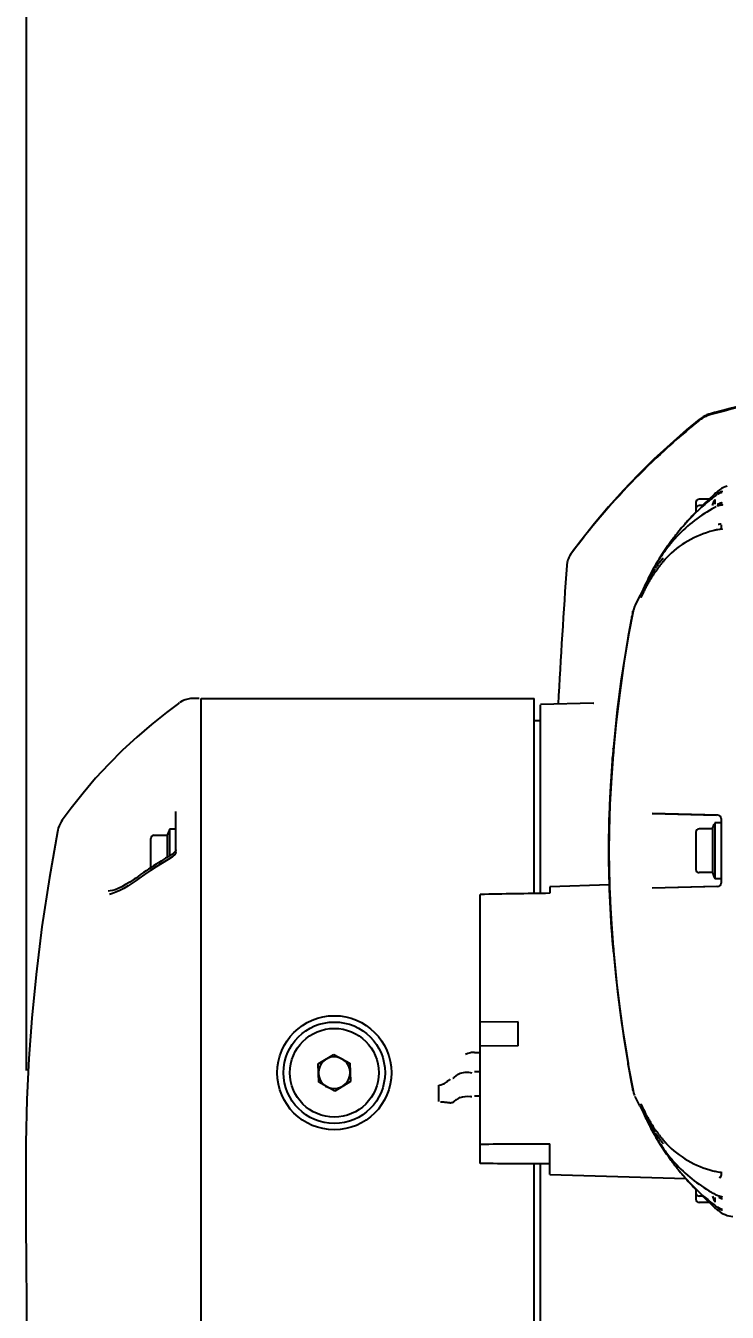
# Model space of a CAD drawing. Header units: millimetres. Extents: x 5828 to 6704, y 123 to 421.
# Drawn here: x 6461.94 to 6467.47, y 273.01 to 283.16 of the extents above; entities that cross this region are included whole.
import ezdxf

# ---------------------------------------------------------------- set-up
doc = ezdxf.new("R2010")
doc.units = ezdxf.units.MM
doc.layers.add('外形图', color=7, linetype='Continuous')
doc.styles.add('微软雅黑', font='msyh.ttc', dxfattribs={"height": 2.1})
doc.dimstyles.new('尺寸标注_1_20比例', dxfattribs={"dimtxt": 2.1, "dimasz": 1.7, "dimexe": 0.5, "dimexo": 0.4, "dimgap": 0.5, "dimtad": 1, "dimdec": 1, "dimlfac": 20, "dimdsep": 46, "dimtxsty": '微软雅黑', "dimcen": 0.09, "dimadec": 0, "dimazin": 0, "dimtp": 0.01, "dimtm": 0.01, "dimtfac": 1, "dimtdec": 1, "dimtofl": 0, "dimtmove": 0, "dimatfit": 3, "dimfxl": 1, "dimtolj": 1, "dimarcsym": 0})

# ---------------------------------------------------------------- blocks, each defined once
blk = doc.blocks.new('*D1511')
at = {"layer": 'Defpoints', "color": 0}
for p in [(6481.121, 290.723), (6461.943, 274.521), (6481.121, 274.013)]:
    blk.add_point(p, dxfattribs=at)
at = {"layer": '外形图', "color": 0, "lineweight": -2, "ltscale": 20}
for p, q in [((6461.943, 274.921), (6461.943, 291.223)), ((6481.121, 274.413), (6481.121, 291.223)), ((6463.643, 290.723), (6479.421, 290.723))]:
    blk.add_line(p, q, dxfattribs=at)
at = {"layer": '外形图', "color": 0}
for points in [[(6463.643, 291.006), (6463.643, 290.44), (6461.943, 290.723)], [(6479.421, 290.44), (6479.421, 291.006), (6481.121, 290.723)]]:
    blk.add_solid(points, dxfattribs=at)
at = {"layer": '外形图', "color": 0, "insert": (6471.532, 292.308), "char_height": 2.1, "attachment_point": 5, "style": '微软雅黑'}
blk.add_mtext('\\A1;\\A1;384', dxfattribs=at)

msp = doc.modelspace()

# ---------------------------------------------------------------- linework, layer by layer
at = {"layer": '外形图', "linetype": 'Continuous'}
for p, q in [((6467.3542, 279.4491), (6467.336, 279.4325)), ((6467.3646, 279.4585), (6467.3542, 279.4491)), ((6467.3883, 279.4798), (6467.3646, 279.4585)), ((6467.3669, 279.4606), (6467.3677, 279.4628)), ((6467.3712, 279.4726), (6467.3712, 279.4646)), ((6467.3803, 279.4726), (6467.3712, 279.4726)), ((6467.3967, 279.4873), (6467.3883, 279.4798)), ((6467.4097, 279.4978), (6467.3966, 279.4873)), ((6467.4284, 279.4848), (6467.4271, 279.4843)), ((6467.4287, 279.4771), (6467.4273, 279.4767)), ((6467.4312, 279.4778), (6467.4287, 279.4771)), ((6467.4551, 279.522), (6467.4395, 279.5154)), ((6467.4685, 279.5267), (6467.4551, 279.522)), ((6467.4705, 279.5273), (6467.4685, 279.5267)), ((6467.2237, 279.4001), (6467.2237, 279.3501)), ((6467.2237, 279.3501), (6467.2237, 279.3195)), ((6467.328, 279.4251), (6467.2487, 279.4251)), ((6467.284, 279.3751), (6467.2487, 279.3751)), ((6467.2879, 279.3873), (6467.2767, 279.3765)), ((6467.2992, 279.3981), (6467.2879, 279.3873)), ((6467.3106, 279.4089), (6467.2992, 279.3981)), ((6467.3222, 279.4198), (6467.3106, 279.4089)), ((6467.336, 279.4325), (6467.3222, 279.4198)), ((6467.354, 279.3751), (6467.3677, 279.4128)), ((6467.3712, 279.4226), (6467.3712, 279.3864)), ((6467.3998, 279.3717), (6467.3919, 279.3689)), ((6467.4212, 279.3805), (6467.4212, 279.3776)), ((6467.4263, 279.3787), (6467.4237, 279.3781)), ((6467.4302, 279.3795), (6467.4263, 279.3787)), ((6467.1346, 279.2275), (6467.148, 279.2426)), ((6467.1485, 279.2432), (6467.1417, 279.2355)), ((6467.1553, 279.2508), (6467.1485, 279.2432)), ((6467.1621, 279.2583), (6467.1553, 279.2508)), ((6467.174, 279.2714), (6467.1621, 279.2583)), ((6467.1826, 279.2807), (6467.174, 279.2714)), ((6467.1912, 279.2899), (6467.1826, 279.2807)), ((6467.1999, 279.299), (6467.1912, 279.2899)), ((6467.2086, 279.3081), (6467.1999, 279.299)), ((6467.2173, 279.3172), (6467.2086, 279.3081)), ((6467.2226, 279.3226), (6467.2173, 279.3172)), ((6467.1216, 279.2124), (6467.1346, 279.2275)), ((6467.1417, 279.2355), (6467.1346, 279.2275)), ((6467.4128, 279.1861), (6467.3951, 279.1835)), ((6467.4176, 279.1869), (6467.4128, 279.1861)), ((6467.4212, 279.2139), (6467.4212, 279.1875)), ((6466.9906, 279.0426), (6466.9853, 279.0349)), ((6466.9963, 279.0508), (6466.9906, 279.0426)), ((6467.0023, 279.0593), (6466.9963, 279.0508)), ((6467.0085, 279.0681), (6467.0023, 279.0593)), ((6467.0137, 279.0754), (6467.0085, 279.0681)), ((6467.019, 279.0828), (6467.0137, 279.0754)), ((6467.0231, 279.0884), (6467.019, 279.0828)), ((6467.0374, 279.1076), (6467.0231, 279.0884)), ((6467.0434, 279.1155), (6467.0374, 279.1076)), ((6467.0494, 279.1235), (6467.0434, 279.1155)), ((6467.0556, 279.1315), (6467.0494, 279.1235)), ((6467.0574, 279.1338), (6467.0556, 279.1315)), ((6466.242, 278.9984), (6466.2377, 278.9926)), ((6466.9218, 278.9359), (6466.9079, 278.9125)), ((6466.9228, 278.9353), (6466.9187, 278.9285)), ((6466.9344, 278.9567), (6466.9218, 278.9359)), ((6466.9346, 278.9546), (6466.9228, 278.9353)), ((6466.9405, 278.9664), (6466.9344, 278.9567)), ((6466.9421, 278.9667), (6466.9346, 278.9546)), ((6466.9454, 278.9743), (6466.9405, 278.9664)), ((6466.9502, 278.9818), (6466.9454, 278.9743)), ((6466.9549, 278.9892), (6466.9502, 278.9818)), ((6466.9602, 278.9973), (6466.9549, 278.9892)), ((6466.9652, 279.005), (6466.9602, 278.9973)), ((6466.9698, 279.012), (6466.9652, 279.005)), ((6466.9749, 279.0195), (6466.9698, 279.012)), ((6466.9803, 279.0276), (6466.9749, 279.0195)), ((6466.9853, 279.0349), (6466.9803, 279.0276)), ((6466.9915, 278.9629), (6466.9866, 278.9576)), ((6466.8655, 278.8357), (6466.8539, 278.8132)), ((6466.8762, 278.8559), (6466.8655, 278.8357)), ((6466.8868, 278.8753), (6466.8762, 278.8559)), ((6466.891, 278.8829), (6466.8868, 278.8753)), ((6466.8953, 278.8905), (6466.891, 278.8829)), ((6466.8995, 278.898), (6466.8953, 278.8905)), ((6466.8983, 278.8703), (6466.9001, 278.8732)), ((6466.9037, 278.9053), (6466.8995, 278.898)), ((6466.9079, 278.9125), (6466.9037, 278.9053)), ((6466.8169, 278.7377), (6466.7954, 278.6916)), ((6466.8182, 278.7405), (6466.8169, 278.7377)), ((6466.8302, 278.7655), (6466.8182, 278.7405)), ((6466.8337, 278.7387), (6466.8294, 278.7306)), ((6466.8378, 278.7811), (6466.8302, 278.7655)), ((6466.8368, 278.7443), (6466.8337, 278.7387)), ((6466.8399, 278.7501), (6466.8368, 278.7443)), ((6466.8434, 278.7923), (6466.8378, 278.7811)), ((6466.8433, 278.7561), (6466.8399, 278.7501)), ((6466.8467, 278.7622), (6466.8433, 278.7561)), ((6466.8497, 278.8049), (6466.8434, 278.7923)), ((6466.8504, 278.7686), (6466.8467, 278.7622)), ((6466.8566, 278.8166), (6466.848, 278.7997)), ((6466.848, 278.7997), (6466.848, 278.7996)), ((6466.8539, 278.8132), (6466.8497, 278.8049)), ((6466.8541, 278.775), (6466.8504, 278.7686)), ((6466.858, 278.7817), (6466.8541, 278.775)), ((6466.8621, 278.7885), (6466.858, 278.7817)), ((6466.8663, 278.7955), (6466.8621, 278.7885)), ((6466.8707, 278.8026), (6466.8663, 278.7955)), ((6466.8752, 278.8099), (6466.8707, 278.8026)), ((6466.8799, 278.8173), (6466.8752, 278.8099)), ((6466.8847, 278.8248), (6466.8799, 278.8173)), ((6466.7739, 278.6492), (6466.7432, 278.5891)), ((6466.7956, 278.692), (6466.7739, 278.6492)), ((6466.7903, 278.6527), (6466.7898, 278.6518)), ((6466.7911, 278.6544), (6466.7903, 278.6527)), ((6466.8072, 278.6874), (6466.7911, 278.6544)), ((6466.7954, 278.6916), (6466.7951, 278.6909)), ((6466.7961, 278.693), (6466.7956, 278.692)), ((6466.8108, 278.6946), (6466.8072, 278.6874)), ((6466.8147, 278.7025), (6466.8108, 278.6946)), ((6466.818, 278.7089), (6466.8147, 278.7025)), ((6466.8215, 278.7158), (6466.818, 278.7089)), ((6466.8253, 278.723), (6466.8215, 278.7158)), ((6466.8294, 278.7306), (6466.8253, 278.723)), ((6466.7272, 278.5422), (6466.6947, 278.3692)), ((6466.7269, 278.5405), (6466.727, 278.541)), ((6466.7296, 278.5527), (6466.727, 278.5411)), ((6466.727, 278.541), (6466.7271, 278.5413)), ((6466.7272, 278.5421), (6466.7279, 278.5452)), ((6466.7379, 278.5776), (6466.7296, 278.5527)), ((6466.743, 278.5886), (6466.7379, 278.5776)), ((6466.743, 278.5887), (6466.7432, 278.5892)), ((6466.7151, 278.4765), (6466.6953, 278.3692)), ((6466.6966, 278.3751), (6466.7151, 278.4765)), ((6466.6953, 278.3692), (6466.6559, 278.1319)), ((6466.6883, 278.3282), (6466.6949, 278.3659)), ((6466.6949, 278.3659), (6466.6966, 278.3751)), ((6466.6559, 278.1319), (6466.6225, 277.8977)), ((6463.1496, 277.8192), (6463.1458, 277.8169)), ((6463.173, 277.834), (6463.1532, 277.8219)), ((6463.1937, 277.843), (6463.173, 277.834)), ((6463.2154, 277.8491), (6463.1937, 277.843)), ((6463.2379, 277.8521), (6463.2154, 277.8491)), ((6463.2484, 277.8524), (6463.2379, 277.8521)), ((6463.3062, 277.8524), (6463.2486, 277.8524)), ((6463.3212, 258.3625), (6463.3212, 277.8526)), ((6463.3212, 277.8526), (6465.9462, 277.8526)), ((6465.9462, 276.3154), (6465.9462, 277.8526)), ((6466.6225, 277.8977), (6466.5952, 277.6702)), ((6463.1458, 277.8169), (6463.1433, 277.8151)), ((6466.4161, 277.8156), (6465.9962, 277.8046)), ((6465.9962, 276.3162), (6465.9962, 277.8045)), ((6466.4161, 277.8156), (6466.4178, 277.8156)), ((6465.9962, 277.6776), (6465.9462, 277.6776)), ((6466.5946, 277.6702), (6466.5728, 277.449)), ((6466.5952, 277.6702), (6466.5734, 277.449)), ((6466.5734, 277.449), (6466.5564, 277.231)), ((6466.5564, 277.231), (6466.5445, 277.0163)), ((6466.5537, 277.1852), (6466.5534, 277.1798)), ((6466.5445, 277.0163), (6466.5377, 276.8085)), ((6462.2947, 276.9879), (6462.2261, 276.8949)), ((6463.1212, 276.6391), (6463.1212, 276.9622)), ((6463.1212, 276.6592), (6463.1212, 276.9444)), ((6467.3969, 276.9333), (6466.8783, 276.9469)), ((6466.8783, 276.9469), (6467.3848, 276.9336)), ((6467.4212, 276.9083), (6467.4212, 276.397)), ((6462.1898, 276.815), (6462.1872, 276.8027)), ((6462.1943, 276.8315), (6462.1898, 276.815)), ((6462.2004, 276.8482), (6462.1943, 276.8315)), ((6462.208, 276.8649), (6462.2004, 276.8482)), ((6462.2172, 276.8815), (6462.208, 276.8649)), ((6462.2261, 276.8949), (6462.2172, 276.8815)), ((6463.0676, 276.8128), (6463.0539, 276.7751)), ((6463.0712, 276.8226), (6463.0712, 276.612)), ((6463.1212, 276.8226), (6463.0712, 276.8226)), ((6466.5377, 276.8085), (6466.5361, 276.6526)), ((6467.354, 276.8251), (6467.2487, 276.8251)), ((6467.354, 276.8251), (6467.3677, 276.8628)), ((6467.354, 276.8251), (6467.354, 276.4801)), ((6467.3712, 276.8726), (6467.3712, 276.4326)), ((6467.4212, 276.8726), (6467.3712, 276.8726)), ((6467.4212, 276.8726), (6467.4212, 276.4326)), ((6462.9237, 276.5188), (6462.9237, 276.7501)), ((6462.9487, 276.7751), (6463.0539, 276.7751)), ((6463.0539, 276.7751), (6463.0539, 276.6016)), ((6467.2237, 276.8001), (6467.2237, 276.5051)), ((6463.0899, 276.603), (6463.06, 276.5849)), ((6463.09, 276.6233), (6463.0872, 276.6217)), ((6463.1212, 276.6389), (6463.1208, 276.6368)), ((6466.5355, 276.6526), (6466.5362, 276.6526)), ((6466.5361, 276.6526), (6466.5377, 276.4967)), ((6463.06, 276.5849), (6463.0131, 276.556)), ((6462.7838, 276.4019), (6462.7461, 276.3773)), ((6462.7931, 276.4288), (6462.7579, 276.4054)), ((6462.8073, 276.4184), (6462.7838, 276.4019)), ((6462.8056, 276.4376), (6462.7931, 276.4288)), ((6462.8306, 276.4349), (6462.8073, 276.4184)), ((6462.8754, 276.466), (6462.8306, 276.4349)), ((6466.5377, 276.4967), (6466.5445, 276.2889)), ((6467.354, 276.4801), (6467.2487, 276.4801)), ((6467.354, 276.4801), (6467.3677, 276.4425)), ((6467.4212, 276.4326), (6467.3712, 276.4326)), ((6462.587, 276.334), (6462.5872, 276.334)), ((6462.7461, 276.3773), (6462.7111, 276.3565)), ((6465.5213, 274.1864), (6465.5213, 276.3085)), ((6466.541, 276.3854), (6466.0712, 276.3685)), ((6466.0712, 276.3684), (6466.0712, 276.3174)), ((6467.3969, 276.372), (6466.8783, 276.3584)), ((6467.3848, 276.3717), (6466.8783, 276.3584)), ((6466.5445, 276.2889), (6466.5564, 276.0743)), ((6466.5533, 276.1256), (6466.5537, 276.12)), ((6466.5564, 276.0743), (6466.5734, 275.8563)), ((6466.5734, 275.8563), (6466.5952, 275.6351)), ((6466.5952, 275.6351), (6466.6225, 275.4075)), ((6466.6225, 275.4075), (6466.6559, 275.1734)), ((6465.8212, 275.3048), (6465.5213, 275.3024)), ((6465.8212, 275.114), (6465.8212, 275.3048)), ((6465.8212, 275.114), (6465.5213, 275.1116)), ((6466.6553, 275.1734), (6466.6947, 274.9361)), ((6466.6559, 275.1734), (6466.6953, 274.9361)), ((6464.2447, 274.9722), (6464.3682, 275.0469)), ((6464.3682, 275.0469), (6464.4947, 274.9774)), ((6465.4249, 275.054), (6465.4049, 275.0467)), ((6465.4763, 275.0631), (6465.5213, 275.0631)), ((6464.2478, 274.8278), (6464.2447, 274.9722)), ((6464.4947, 274.9774), (6464.4977, 274.8331)), ((6465.3158, 274.8655), (6465.3353, 274.8817)), ((6465.4763, 274.9113), (6465.5213, 274.9113)), ((6466.6893, 274.9713), (6466.6883, 274.9771)), ((6466.6966, 274.9302), (6466.6893, 274.9713)), ((6466.6947, 274.9361), (6466.7272, 274.7632)), ((6466.6953, 274.9361), (6466.7151, 274.8288)), ((6466.7151, 274.8288), (6466.6966, 274.9302)), ((6464.3743, 274.7583), (6464.2478, 274.8278)), ((6464.4977, 274.8331), (6464.3743, 274.7583)), ((6465.1962, 274.6769), (6465.1962, 274.8052)), ((6466.7231, 274.7886), (6466.7151, 274.8288)), ((6466.7234, 274.7872), (6466.7231, 274.7886)), ((6466.7237, 274.7855), (6466.7234, 274.7872)), ((6465.3158, 274.6748), (6465.3353, 274.6909)), ((6465.4763, 274.7206), (6465.5213, 274.7206)), ((6466.7272, 274.7634), (6466.7271, 274.7639)), ((6466.7272, 274.7632), (6466.7272, 274.7634)), ((6466.781, 274.6421), (6466.7432, 274.7162)), ((6466.7446, 274.7137), (6466.7433, 274.7161)), ((6466.781, 274.6421), (6466.7915, 274.6215)), ((6466.7894, 274.6542), (6466.7898, 274.6534)), ((6466.7898, 274.6534), (6466.7903, 274.6525)), ((6466.7903, 274.6525), (6466.7911, 274.6508)), ((6466.7911, 274.6508), (6466.7928, 274.6474)), ((6466.7915, 274.6215), (6466.7948, 274.6149)), ((6466.7928, 274.6474), (6466.7998, 274.6329)), ((6466.7948, 274.6149), (6466.7961, 274.6123)), ((6466.7951, 274.6144), (6466.7969, 274.6104)), ((6466.7969, 274.6104), (6466.8098, 274.5827)), ((6466.7998, 274.6329), (6466.8048, 274.6227)), ((6466.8048, 274.6227), (6466.809, 274.6143)), ((6466.809, 274.6143), (6466.8203, 274.5918)), ((6466.8098, 274.5827), (6466.8175, 274.5663)), ((6466.8203, 274.5918), (6466.8228, 274.5871)), ((6466.8228, 274.5871), (6466.8266, 274.5798)), ((6466.8266, 274.5798), (6466.8352, 274.5638)), ((6466.8175, 274.5663), (6466.8241, 274.5525)), ((6466.8241, 274.5525), (6466.8302, 274.5399)), ((6466.8302, 274.5399), (6466.836, 274.5279)), ((6466.836, 274.5279), (6466.8416, 274.5165)), ((6466.8399, 274.5552), (6466.8432, 274.5493)), ((6466.8416, 274.5165), (6466.8539, 274.492)), ((6466.8432, 274.5493), (6466.8467, 274.5431)), ((6466.8467, 274.5431), (6466.8503, 274.5368)), ((6466.848, 274.5057), (6466.856, 274.4897)), ((6466.8503, 274.5368), (6466.854, 274.5304)), ((6466.854, 274.5304), (6466.8579, 274.5238)), ((6466.8572, 274.4856), (6466.8615, 274.4772)), ((6466.8579, 274.5238), (6466.8619, 274.517)), ((6466.8615, 274.4772), (6466.8642, 274.4721)), ((6466.8619, 274.517), (6466.8661, 274.5101)), ((6466.8642, 274.4721), (6466.8685, 274.4638)), ((6466.8661, 274.5101), (6466.8705, 274.503)), ((6466.8705, 274.503), (6466.875, 274.4957)), ((6466.875, 274.4957), (6466.8796, 274.4884)), ((6466.8796, 274.4884), (6466.8844, 274.4809)), ((6466.8685, 274.4638), (6466.8759, 274.4499)), ((6466.8759, 274.4499), (6466.8808, 274.4408)), ((6466.8808, 274.4408), (6466.8854, 274.4324)), ((6466.8854, 274.4324), (6466.8896, 274.4248)), ((6466.8896, 274.4248), (6466.8939, 274.4173)), ((6466.892, 274.4694), (6466.8972, 274.4616)), ((6466.8939, 274.4173), (6466.8981, 274.4097)), ((6466.8972, 274.4616), (6466.9026, 274.4537)), ((6466.8981, 274.4097), (6466.9024, 274.4023)), ((6466.9001, 274.4321), (6466.8982, 274.435)), ((6466.9024, 274.4023), (6466.908, 274.3926)), ((6466.908, 274.3926), (6466.9218, 274.3694)), ((6466.0712, 274.1), (6466.0712, 274.3432)), ((6466.9218, 274.3694), (6466.9267, 274.3612)), ((6466.9267, 274.3612), (6466.9343, 274.3488)), ((6466.9279, 274.3616), (6466.9343, 274.3512)), ((6466.9343, 274.3512), (6466.9414, 274.3397)), ((6466.9343, 274.3488), (6466.9362, 274.3457)), ((6466.9362, 274.3457), (6466.9416, 274.3371)), ((6466.9416, 274.3371), (6466.9467, 274.329)), ((6466.9467, 274.329), (6466.9516, 274.3214)), ((6466.9516, 274.3214), (6466.9563, 274.3139)), ((6466.9563, 274.3139), (6466.9616, 274.3058)), ((6466.9616, 274.3058), (6466.9651, 274.3004)), ((6466.9651, 274.3004), (6466.9704, 274.2925)), ((6466.9704, 274.2925), (6466.976, 274.2841)), ((6466.976, 274.2841), (6466.9813, 274.2763)), ((6466.9813, 274.2763), (6466.987, 274.2678)), ((6465.9462, 267.399), (6465.9462, 274.1841)), ((6465.9962, 269.0007), (6465.9962, 274.1838)), ((6466.987, 274.2678), (6466.9923, 274.2601)), ((6466.9923, 274.2601), (6466.9981, 274.2519)), ((6466.9981, 274.2519), (6467.0042, 274.2432)), ((6467.0042, 274.2432), (6467.0093, 274.236)), ((6467.0093, 274.236), (6467.0147, 274.2285)), ((6467.0147, 274.2285), (6467.0202, 274.2209)), ((6467.0202, 274.2209), (6467.026, 274.213)), ((6467.026, 274.213), (6467.032, 274.2049)), ((6467.032, 274.2049), (6467.0381, 274.1967)), ((6467.0381, 274.1967), (6467.0444, 274.1884)), ((6467.0444, 274.1884), (6467.0508, 274.18)), ((6467.0508, 274.18), (6467.0574, 274.1715)), ((6466.0712, 274.0999), (6467.1439, 274.0683)), ((6467.1216, 274.0929), (6467.1195, 274.0954)), ((6467.1211, 274.094), (6467.1221, 274.0928)), ((6467.1346, 274.0778), (6467.1216, 274.0929)), ((6467.148, 274.0627), (6467.1346, 274.0778)), ((6467.1346, 274.0778), (6467.1415, 274.07)), ((6467.1415, 274.07), (6467.151, 274.0592)), ((6467.3951, 274.1218), (6467.411, 274.1194)), ((6467.4212, 274.1178), (6467.4212, 274.0914)), ((6461.9373, 274.014), (6461.9387, 273.7145)), ((6467.151, 274.0592), (6467.1625, 274.0465)), ((6467.1625, 274.0465), (6467.1722, 274.0359)), ((6467.1722, 274.0359), (6467.178, 274.0295)), ((6467.178, 274.0295), (6467.1858, 274.0211)), ((6467.1858, 274.0211), (6467.1937, 274.0128)), ((6467.1937, 274.0128), (6467.2016, 274.0044)), ((6467.2016, 274.0044), (6467.2095, 273.9961)), ((6467.2095, 273.9961), (6467.2175, 273.9879)), ((6467.2175, 273.9879), (6467.2237, 273.9815)), ((6467.2237, 273.9857), (6467.2237, 273.9551)), ((6467.2237, 273.9551), (6467.2237, 273.9051)), ((6467.284, 273.9301), (6467.2487, 273.9301)), ((6467.328, 273.8801), (6467.2487, 273.8801)), ((6467.2753, 273.9301), (6467.2769, 273.9286)), ((6467.2769, 273.9286), (6467.2874, 273.9185)), ((6467.2874, 273.9185), (6467.298, 273.9083)), ((6467.298, 273.9083), (6467.3088, 273.8982)), ((6467.3088, 273.8982), (6467.3196, 273.888)), ((6467.3196, 273.888), (6467.3351, 273.8736)), ((6467.3351, 273.8736), (6467.3602, 273.8507)), ((6467.354, 273.9301), (6467.3677, 273.8925)), ((6467.3712, 273.9188), (6467.3712, 273.8826)), ((6467.4212, 273.9277), (6467.4212, 273.9248)), ((6467.3602, 273.8507), (6467.3649, 273.8464)), ((6467.3649, 273.8464), (6467.3944, 273.8201)), ((6467.3669, 273.8447), (6467.3677, 273.8425)), ((6467.3712, 273.8407), (6467.3712, 273.8326)), ((6467.3803, 273.8326), (6467.3712, 273.8326)), ((6467.3944, 273.8201), (6467.3967, 273.818)), ((6467.3966, 273.8181), (6467.3967, 273.818)), ((6467.3967, 273.8181), (6467.4088, 273.8082)), ((6467.4088, 273.8082), (6467.422, 273.7993)), ((6467.4163, 273.8321), (6467.4233, 273.8297)), ((6467.4212, 273.8275), (6467.4212, 273.8201)), ((6467.422, 273.7993), (6467.4368, 273.7911)), ((6467.4233, 273.8297), (6467.431, 273.8275)), ((6467.4368, 273.7911), (6467.4535, 273.7838)), ((6467.4535, 273.7838), (6467.4695, 273.7783)), ((6467.4705, 273.778), (6467.4695, 273.7783)), ((6461.9387, 273.7143), (6462.0279, 261.4663))]:
    msp.add_line(p, q, dxfattribs=at)
for points in [[(6467.2487, 280.0524), (6467.1499, 279.9706), (6467.0192, 279.8566), (6466.8922, 279.7388), (6466.7689, 279.6173), (6466.6495, 279.4923), (6466.534, 279.3638), (6466.4227, 279.2321), (6466.3154, 279.0971), (6466.2415, 278.9988)], [(6467.3892, 279.4599), (6467.3878, 279.459), (6467.3864, 279.4581), (6467.385, 279.4571), (6467.3836, 279.4561), (6467.3822, 279.4551), (6467.3808, 279.4541)], [(6467.4395, 279.5154), (6467.4245, 279.5075), (6467.4097, 279.4978)], [(6467.4246, 279.476), (6467.4236, 279.4757), (6467.4226, 279.4753), (6467.4214, 279.475), (6467.4203, 279.4746), (6467.419, 279.4742), (6467.4178, 279.4738), (6467.4164, 279.4733), (6467.4162, 279.4732)], [(6467.4273, 279.4767), (6467.4265, 279.4765), (6467.4246, 279.476)], [(6467.4314, 279.4779), (6467.4313, 279.4779), (6467.4312, 279.4778)], [(6467.3839, 279.3655), (6467.3827, 279.365), (6467.3805, 279.364), (6467.3783, 279.3629), (6467.3761, 279.3618), (6467.374, 279.3607), (6467.3719, 279.3596)], [(6467.4237, 279.3781), (6467.4222, 279.3778), (6467.4206, 279.3775), (6467.4188, 279.3771), (6467.417, 279.3766), (6467.4151, 279.3762), (6467.4131, 279.3757), (6467.411, 279.3751), (6467.4089, 279.3745), (6467.4067, 279.3739), (6467.4044, 279.3732), (6467.4021, 279.3725), (6467.3998, 279.3717)], [(6467.4239, 279.3889), (6467.423, 279.3874), (6467.422, 279.3852), (6467.4214, 279.3829), (6467.4212, 279.3805)], [(6467.4309, 279.3795), (6467.4314, 279.3797), (6467.4316, 279.3798), (6467.4315, 279.3797), (6467.4312, 279.3797), (6467.4308, 279.3796), (6467.4302, 279.3795)], [(6467.4218, 279.1876), (6467.4198, 279.1872), (6467.4176, 279.1869)], [(6467.4236, 279.222), (6467.4232, 279.2212), (6467.4221, 279.2189), (6467.4215, 279.2165), (6467.4212, 279.2139)], [(6467.4289, 279.189), (6467.4291, 279.1892), (6467.429, 279.1891), (6467.4284, 279.189), (6467.4276, 279.1887), (6467.4265, 279.1885), (6467.4252, 279.1882), (6467.4236, 279.1879), (6467.4218, 279.1876)], [(6466.2415, 278.9988), (6466.2321, 278.9848), (6466.2318, 278.9841)], [(6466.9866, 278.9576), (6466.9827, 278.9533), (6466.9788, 278.949), (6466.975, 278.9447), (6466.9713, 278.9404), (6466.9675, 278.9361), (6466.9639, 278.9318), (6466.9602, 278.9275), (6466.9567, 278.9232), (6466.9531, 278.9189), (6466.9497, 278.9146), (6466.9462, 278.9103), (6466.9428, 278.9061), (6466.9395, 278.9018), (6466.9362, 278.8976), (6466.933, 278.8934), (6466.9298, 278.8892), (6466.9266, 278.885), (6466.9235, 278.8808), (6466.9205, 278.8767), (6466.9174, 278.8725), (6466.9145, 278.8684), (6466.9116, 278.8643), (6466.9087, 278.8603), (6466.9058, 278.8562), (6466.9031, 278.8522), (6466.9003, 278.8482), (6466.8976, 278.8443), (6466.8923, 278.8364)], [(6466.8923, 278.8364), (6466.8898, 278.8325), (6466.8847, 278.8248)], [(6466.7898, 278.6518), (6466.7894, 278.651), (6466.7893, 278.6507), (6466.7891, 278.6504), (6466.789, 278.6502), (6466.7889, 278.6501)], [(6466.6947, 278.3692), (6466.6553, 278.1319), (6466.622, 277.8977), (6466.5946, 277.6702)], [(6466.6883, 278.3282), (6466.6885, 278.3293), (6466.6887, 278.3304), (6466.6889, 278.3316), (6466.6891, 278.3327), (6466.6894, 278.3338), (6466.6896, 278.335), (6466.6899, 278.3361), (6466.6901, 278.3372), (6466.6904, 278.3383)], [(6463.143, 277.8148), (6463.0478, 277.744), (6462.9282, 277.6487), (6462.8124, 277.5489), (6462.7004, 277.4447), (6462.5925, 277.3364), (6462.4889, 277.224), (6462.3895, 277.1078), (6462.2947, 276.9879)], [(6466.5728, 277.449), (6466.5559, 277.231), (6466.5439, 277.0163), (6466.5372, 276.8085), (6466.5355, 276.6526)], [(6462.1872, 276.8028), (6462.1247, 276.4416), (6462.0654, 276.0521), (6462.0186, 275.6769), (6461.9854, 275.334), (6461.9626, 275.0158), (6461.9472, 274.6906), (6461.9391, 274.3511), (6461.9373, 274.014)], [(6463.1152, 276.6462), (6463.1132, 276.6435), (6463.111, 276.6409), (6463.1086, 276.6382), (6463.1061, 276.6357), (6463.1034, 276.6332), (6463.1005, 276.6308), (6463.0976, 276.6284), (6463.0945, 276.6263), (6463.0914, 276.6242), (6463.0899, 276.6233)], [(6463.1208, 276.6368), (6463.1201, 276.6346), (6463.1189, 276.6319), (6463.1172, 276.6289), (6463.1151, 276.6258), (6463.1126, 276.6225), (6463.1097, 276.6191), (6463.1064, 276.6156), (6463.1027, 276.6123), (6463.0988, 276.609), (6463.0946, 276.606), (6463.0899, 276.603)], [(6463.1212, 276.6592), (6463.1212, 276.6585), (6463.1209, 276.6573), (6463.1204, 276.6557), (6463.1196, 276.6536), (6463.1185, 276.6513), (6463.117, 276.6488), (6463.1152, 276.6462)], [(6466.5355, 276.6526), (6466.5372, 276.4967), (6466.5439, 276.2889), (6466.5559, 276.0743), (6466.5728, 275.8563)], [(6463.0131, 276.556), (6462.9667, 276.5265), (6462.9208, 276.4965), (6462.8754, 276.466)], [(6462.7579, 276.4054), (6462.7251, 276.3855), (6462.6946, 276.369), (6462.6668, 276.3558), (6462.642, 276.346), (6462.6206, 276.3394), (6462.6022, 276.3355), (6462.5871, 276.334)], [(6462.649, 276.3255), (6462.6217, 276.315), (6462.5972, 276.3079)], [(6462.7111, 276.3565), (6462.6788, 276.3394), (6462.649, 276.3255)], [(6466.5728, 275.8563), (6466.5946, 275.6351), (6466.622, 275.4075), (6466.6553, 275.1734)], [(6466.6883, 274.9771), (6466.6885, 274.976), (6466.6887, 274.9748), (6466.6889, 274.9737), (6466.6891, 274.9726), (6466.6894, 274.9714), (6466.6896, 274.9703), (6466.6899, 274.9692), (6466.6901, 274.9681), (6466.6904, 274.9669)], [(6465.3053, 274.8587), (6465.3073, 274.8598), (6465.3092, 274.8609), (6465.311, 274.862), (6465.3127, 274.8632), (6465.3143, 274.8643), (6465.3158, 274.8655)], [(6465.3158, 274.6748), (6465.3143, 274.6736), (6465.3127, 274.6724), (6465.311, 274.6713), (6465.3092, 274.6702), (6465.3073, 274.6691), (6465.3053, 274.668)], [(6466.7271, 274.7635), (6466.7317, 274.745), (6466.7398, 274.7232)], [(6466.7887, 274.6555), (6466.7888, 274.6555), (6466.7888, 274.6554), (6466.7889, 274.6553), (6466.789, 274.6551), (6466.7891, 274.6548), (6466.7893, 274.6545), (6466.7894, 274.6542)], [(6466.8352, 274.5638), (6466.8367, 274.561), (6466.8399, 274.5552)], [(6466.8539, 274.492), (6466.8541, 274.4917), (6466.8572, 274.4856)], [(6466.8844, 274.4809), (6466.8869, 274.4771), (6466.892, 274.4694)], [(6466.9026, 274.4537), (6466.9054, 274.4497), (6466.9082, 274.4457), (6466.911, 274.4417), (6466.9139, 274.4376), (6466.9169, 274.4335), (6466.9199, 274.4294), (6466.9229, 274.4253), (6466.926, 274.4212), (6466.9291, 274.417), (6466.9322, 274.4128), (6466.9354, 274.4087), (6466.9387, 274.4045), (6466.942, 274.4003), (6466.9454, 274.396), (6466.9487, 274.3918), (6466.9522, 274.3876), (6466.9557, 274.3833), (6466.9592, 274.379), (6466.9628, 274.3748), (6466.9664, 274.3705), (6466.9701, 274.3662), (6466.9738, 274.362), (6466.9776, 274.3577), (6466.9814, 274.3534), (6466.9853, 274.3491), (6466.9892, 274.3449), (6466.9915, 274.3424)], [(6467.411, 274.1194), (6467.4164, 274.1186), (6467.4188, 274.1182), (6467.421, 274.1178)], [(6467.421, 274.1178), (6467.423, 274.1175), (6467.4247, 274.1172), (6467.4261, 274.1169), (6467.4274, 274.1166), (6467.4283, 274.1164), (6467.4289, 274.1162), (6467.429, 274.1162)], [(6467.4238, 274.083), (6467.4231, 274.0841), (6467.4221, 274.0865), (6467.4215, 274.0889), (6467.4212, 274.0914)], [(6467.3718, 273.9457), (6467.374, 273.9446), (6467.3762, 273.9434), (6467.3783, 273.9424), (6467.3805, 273.9413), (6467.3828, 273.9403), (6467.385, 273.9393), (6467.3873, 273.9383), (6467.3896, 273.9373), (6467.3919, 273.9364)], [(6467.3919, 273.9364), (6467.3924, 273.9362), (6467.3947, 273.9354), (6467.397, 273.9345), (6467.3993, 273.9337), (6467.4016, 273.933), (6467.4038, 273.9323), (6467.406, 273.9316)], [(6467.406, 273.9316), (6467.4082, 273.931), (6467.4103, 273.9304), (6467.4123, 273.9298), (6467.4143, 273.9293), (6467.4162, 273.9288), (6467.4181, 273.9284), (6467.4198, 273.928), (6467.4214, 273.9276), (6467.423, 273.9273), (6467.4244, 273.927), (6467.4315, 273.9255)], [(6467.4242, 273.9159), (6467.423, 273.9178), (6467.422, 273.9201), (6467.4214, 273.9224), (6467.4212, 273.9248)], [(6467.3808, 273.8512), (6467.3822, 273.8502), (6467.3836, 273.8492), (6467.385, 273.8482), (6467.3864, 273.8473), (6467.3878, 273.8463), (6467.3892, 273.8454)], [(6467.4705, 273.778), (6467.4826, 273.7747), (6467.4981, 273.7712), (6467.5146, 273.7681)]]:
    msp.add_lwpolyline(points, dxfattribs=at)
for radius in [0.45, 0.4, 0.35]:
    msp.add_circle((6464.3712, 274.9026), radius, dxfattribs=at)
for centre, radius, start, end in [((6471.2214, 265.5937), 15.0087, 98.32672, 104.98649), ((6471.2317, 265.5858), 15.0255, 98.30339, 104.76422), ((6467.4027, 279.8618), 0.245, 119.95495, 128.899), ((6467.4035, 279.8566), 0.2436, 120.84572, 128.81566), ((6467.4033, 279.8569), 0.2433, 112.95069, 120.84154), ((6467.4016, 279.8635), 0.243, 117.17295, 119.9308), ((6467.4022, 279.8623), 0.2444, 112.02966, 117.1732), ((6467.4034, 279.8566), 0.2436, 105.00433, 112.94681), ((6467.4012, 279.8648), 0.2416, 104.97905, 112.04245), ((6471.225, 265.6164), 14.9942, 104.7691, 105.02149), ((6470.8726, 275.5507), 5.7731, 128.85519, 143.32992), ((6468.3939, 278.1114), 1.682, 127.03498, 128.35133), ((6467.3818, 279.4576), 0.015, 134.44366, 160), ((6467.4271, 279.4308), 0.0437, 133.11746, 137.30497), ((6467.429, 279.4287), 0.0466, 128.23367, 133.10484), ((6467.5069, 279.249), 0.2487, 109.41716, 111.81763), ((6467.3784, 279.6214), 0.1454, 289.18705, 289.55369), ((6468.4171, 278.0857), 1.7166, 129.71037, 138.9734), ((6467.2487, 279.4001), 0.025, 90, 180), ((6467.2487, 279.3501), 0.025, 90, 180), ((6468.3946, 278.1105), 1.6831, 128.35126, 129.6607), ((6467.9748, 278.2488), 1.2639, 118.49512, 119.62151), ((6467.3818, 279.4076), 0.015, 134.44366, 160), ((6467.4726, 279.1574), 0.2418, 105.44334, 106.06859), ((6467.4809, 279.1273), 0.2731, 104.28138, 105.43515), ((6467.4836, 279.1165), 0.2842, 103.7101, 104.29069), ((6467.4798, 279.1324), 0.2679, 103.07887, 103.71409), ((6468.4985, 278.0148), 1.8245, 141.02335, 142.1703), ((6468.4788, 278.0308), 1.7992, 138.94282, 141.02514), ((6468.5923, 277.9557), 1.9345, 140.47957, 140.6519), ((6468.569, 277.975), 1.9043, 139.47392, 140.48203), ((6467.4474, 278.8316), 0.3557, 101.87411, 104.6255), ((6467.4473, 278.832), 0.3553, 99.81856, 101.87477), ((6467.4471, 278.8334), 0.3539, 98.44101, 99.81839), ((6468.072, 278.2324), 1.3469, 141.67666, 144.60155), ((6468.0004, 278.2662), 1.2675, 141.64661, 143.67372), ((6467.9808, 278.2817), 1.2425, 140.99141, 141.64175), ((6467.9638, 278.2956), 1.2205, 137.97495, 140.9981), ((6468.0234, 278.2707), 1.2849, 139.07235, 141.67161), ((6466.3772, 278.8902), 0.1729, 164.90724, 175.88551), ((6466.3703, 278.8947), 0.1649, 147.1682, 150.77251), ((6466.3654, 278.8979), 0.159, 143.44393, 147.16959), ((6468.1914, 278.1508), 1.4914, 146.96332, 148.61321), ((6468.1027, 278.1952), 1.392, 146.51689, 147.93584), ((6468.1343, 278.1881), 1.4233, 144.59878, 146.96715), ((6468.0458, 278.2332), 1.3236, 143.68237, 146.52631), ((6531.0439, 274.3163), 65.0012, 175.954002, 176.920481), ((6468.3876, 278.0343), 1.7193, 152.14896, 152.93402), ((6468.339, 278.0655), 1.662, 152.34865, 153.04824), ((6467.8151, 278.2843), 1.0881, 147.41282, 151.05148), ((6468.3376, 278.0662), 1.6604, 151.52492, 152.3469), ((6468.2998, 278.0806), 1.6201, 151.40479, 152.14679), ((6468.2072, 278.1317), 1.5143, 148.64309, 151.42531), ((6468.2884, 278.093), 1.6043, 149.65422, 151.53102), ((6468.2427, 278.1195), 1.5516, 149.13628, 149.64774), ((6468.2257, 278.1297), 1.5317, 148.60721, 149.13559), ((6468.1317, 278.1771), 1.4262, 147.93533, 148.6221), ((6467.5267, 278.4908), 0.7337, 145.48717, 146.35423), ((6468.0694, 278.1513), 1.3752, 154.47945, 155.60034), ((6467.957, 278.2059), 1.2503, 151.05585, 154.51922), ((6468.1262, 278.1256), 1.4375, 156.87966, 157.15717), ((6468.1318, 278.1232), 1.4437, 156.27684, 156.87941), ((6468.1218, 278.1276), 1.4327, 155.94816, 156.27765), ((6468.1006, 278.137), 1.4095, 155.59753, 155.94809), ((6476.6989, 276.554), 10.1649, 175.41826, 176.43997), ((6467.3962, 276.9083), 0.025, 0, 88.5), ((6463.0817, 276.8076), 0.015, 134.44366, 160), ((6467.2487, 276.8001), 0.025, 90, 180), ((6467.3818, 276.8576), 0.015, 134.44366, 160), ((6462.9487, 276.7501), 0.025, 90, 180), ((6465.2304, 273.0314), 4.1813, 121.31356, 121.83448), ((6465.241, 273.014), 4.2017, 121.09232, 121.31381), ((6465.2476, 273.0031), 4.2145, 120.83856, 121.09231), ((6465.1837, 273.1057), 4.0936, 121.82707, 124.46879), ((6467.2487, 276.5051), 0.025, 180, 270), ((6465.117, 273.2033), 3.9753, 125.01259, 125.55138), ((6465.1342, 273.1787), 4.0054, 124.47653, 125.0126), ((6467.3818, 276.4476), 0.015, 200, 225.55634), ((6467.3962, 276.397), 0.025, 271.5, 0), ((6476.6281, 276.7462), 10.0939, 183.55663, 184.58546), ((6464.3712, 274.9026), 0.125, 1.21135, 180.0553), ((6465.4784, 274.9069), 0.1563, 101.98213, 109.91338), ((6464.3712, 274.9026), 0.125, 181.21135, 0.0553), ((6465.4094, 274.5914), 0.1244, 111.43925, 117.08934), ((6465.4141, 274.5319), 0.1852, 77.07119, 80.40838), ((6468.1248, 275.1791), 1.436, 202.92544, 203.07754), ((6468.1258, 275.1795), 1.4371, 203.07776, 204.00854), ((6468.0732, 275.1558), 1.3794, 203.9978, 205.66257), ((6467.9427, 275.0921), 1.2342, 205.62065, 209.45984), ((6467.8246, 274.9812), 1.0863, 205.96307, 206.9648), ((6468.3837, 275.269), 1.715, 207.0268, 207.77303), ((6468.3496, 275.2454), 1.674, 206.87492, 208.01201), ((6467.8325, 275.0309), 1.1081, 209.50737, 210.93509), ((6468.2939, 275.2216), 1.6134, 207.76874, 208.92918), ((6468.3226, 275.2311), 1.6434, 208.01671, 208.54487), ((6468.28, 275.2075), 1.5947, 208.53163, 210.68716), ((6468.2208, 275.1811), 1.5298, 208.92801, 210.36977), ((6467.7987, 275.0107), 1.0688, 210.93851, 211.74427), ((6467.7686, 274.992), 1.0333, 211.74362, 212.62179), ((6468.1669, 275.1497), 1.4674, 210.37477, 211.39391), ((6467.7394, 274.9733), 0.9987, 213.20336, 213.38491), ((6467.7111, 274.9544), 0.9646, 213.37428, 215.36385), ((6468.2248, 275.1752), 1.5308, 210.70098, 211.62092), ((6468.1347, 275.1301), 1.4297, 211.39562, 211.91263), ((6468.1127, 275.1164), 1.4038, 211.91219, 212.93429), ((6468.2071, 275.1643), 1.51, 211.61912, 212.63518), ((6467.6744, 274.9286), 0.9197, 215.37249, 216.82376), ((6467.6574, 274.9159), 0.8985, 216.8262, 217.54552), ((6468.0522, 275.0767), 1.3315, 212.9174, 216.36663), ((6468.141, 275.1218), 1.4314, 212.62816, 214.86927), ((6467.6371, 274.9002), 0.8728, 217.54177, 218.97231), ((6467.6145, 274.882), 0.8439, 218.97609, 219.69098), ((6468.077, 275.0767), 1.3531, 214.85416, 218.48437), ((6467.9978, 275.037), 1.2642, 216.37821, 218.57258), ((6467.9659, 275.0115), 1.2234, 218.57141, 222.02238), ((6468.0366, 275.0453), 1.3019, 218.50852, 219.71442), ((6468.0111, 275.024), 1.2687, 219.71338, 220.93269), ((6468.5059, 275.2963), 1.8339, 217.83107, 218.21018), ((6468.4969, 275.2892), 1.8225, 218.21014, 219.08506), ((6468.4774, 275.2734), 1.7974, 219.08328, 221.00672), ((6468.5923, 275.3496), 1.9345, 219.30597, 219.52598), ((6468.5835, 275.3423), 1.9231, 219.52583, 219.86266), ((6468.564, 275.326), 1.8976, 219.86203, 220.42769), ((6468.4152, 275.2178), 1.714, 221.02536, 231.42044), ((6467.4474, 274.4737), 0.3556, 255.37446, 258.20292), ((6467.4472, 274.4728), 0.3547, 258.20101, 261.55835), ((6467.2487, 273.9551), 0.025, 180, 270), ((6467.2487, 273.9051), 0.025, 180, 270), ((6467.9736, 275.0542), 1.2613, 240.12271, 241.50543), ((6468.3937, 275.1936), 1.6817, 231.47742, 232.96496), ((6467.3818, 273.8976), 0.015, 200, 225.55634), ((6467.4478, 273.9817), 0.0763, 235.42019, 238.24466), ((6467.3818, 273.8476), 0.015, 200, 225.55634), ((6467.4259, 273.863), 0.0401, 219.57312, 223.75623), ((6467.4273, 273.8645), 0.0422, 223.77215, 229.18346)]:
    msp.add_arc(centre, radius, start, end, dxfattribs=at)
for points, knots in [([(6467.3892, 279.4674), (6467.3931, 279.47), (6467.4014, 279.4744), (6467.41, 279.4781), (6467.4145, 279.4799)], [0, 0, 0, 0, 0.4933025, 1, 1, 1, 1]), ([(6467.4167, 279.4743), (6467.4139, 279.4732), (6467.4081, 279.4707), (6467.4028, 279.4673), (6467.4002, 279.4653)], [0, 0, 0, 0, 0.4789454, 1, 1, 1, 1]), ([(6467.4242, 279.4835), (6467.4249, 279.4838), (6467.4261, 279.4842), (6467.4273, 279.4846), (6467.4278, 279.4848)], [0, 0, 0, 0, 0.5768125, 1, 1, 1, 1]), ([(6467.4278, 279.4848), (6467.4282, 279.4849), (6467.4295, 279.4853), (6467.4286, 279.4849), (6467.4284, 279.4848)], [0, 0, 0, 0, 0.6527948, 1, 1, 1, 1]), ([(6467.392, 279.3853), (6467.3942, 279.3861), (6467.3987, 279.3877), (6467.4032, 279.3891), (6467.4056, 279.3898)], [0, 0, 0, 0, 0.4797496, 1, 1, 1, 1]), ([(6467.4192, 279.3933), (6467.4207, 279.3937), (6467.4232, 279.3942), (6467.4258, 279.3948), (6467.4267, 279.3949)], [0, 0, 0, 0, 0.6323138, 1, 1, 1, 1]), ([(6467.4263, 279.3946), (6467.4261, 279.3945), (6467.4256, 279.3944), (6467.4251, 279.3943), (6467.4249, 279.3942)], [0, 0, 0, 0, 0.4347289, 1, 1, 1, 1]), ([(6467.4267, 279.3949), (6467.4268, 279.3949), (6467.4276, 279.3949), (6467.4266, 279.3947), (6467.4263, 279.3946)], [0, 0, 0, 0, 0.3454988, 1, 1, 1, 1]), ([(6467.3979, 279.2277), (6467.4022, 279.2284), (6467.4105, 279.2293), (6467.4188, 279.23), (6467.4227, 279.2301)], [0, 0, 0, 0, 0.5306329, 1, 1, 1, 1]), ([(6466.9038, 278.8789), (6466.9058, 278.8819), (6466.9098, 278.8881), (6466.9139, 278.8942), (6466.9159, 278.8973)], [0, 0, 0, 0, 0.4984955, 1, 1, 1, 1]), ([(6466.9221, 278.9065), (6466.9242, 278.9096), (6466.9285, 278.9156), (6466.9329, 278.9216), (6466.9352, 278.9245)], [0, 0, 0, 0, 0.4994775, 1, 1, 1, 1]), ([(6466.848, 278.7996), (6466.8464, 278.8005), (6466.8554, 278.8087), (6466.8551, 278.814), (6466.8575, 278.8187)], [0, 0, 0, 0, 0.2533935, 1, 1, 1, 1]), ([(6466.7234, 278.5181), (6466.7242, 278.522), (6466.7255, 278.5295), (6466.7263, 278.537), (6466.7269, 278.5405)], [0, 0, 0, 0, 0.5253639, 1, 1, 1, 1]), ([(6466.7151, 278.4765), (6466.7162, 278.4826), (6466.7185, 278.4943), (6466.7209, 278.506), (6466.7221, 278.5116)], [0, 0, 0, 0, 0.5202784, 1, 1, 1, 1]), ([(6466.5363, 276.6526), (6466.5363, 276.7811), (6466.5513, 277.3421), (6466.614, 277.9018), (6466.6883, 278.3282)], [0, 0, 0, 0, 0.228827, 1, 1, 1, 1]), ([(6466.5362, 276.6526), (6466.5362, 276.7555), (6466.5392, 276.9052), (6466.5484, 277.0952), (6466.5548, 277.2174), (6466.5644, 277.3149), (6466.5643, 277.3953), (6466.5792, 277.4305), (6466.5695, 277.4627), (6466.5748, 277.4632)], [0, 0, 0, 0, 0.3801677, 0.5525615, 0.7042989, 0.8293911, 0.9227642, 0.9804732, 1, 1, 1, 1]), ([(6466.5748, 277.4632), (6466.5769, 277.4634), (6466.5707, 277.4497), (6466.5743, 277.4366), (6466.5687, 277.4032), (6466.5677, 277.38), (6466.5666, 277.366)], [0, 0, 0, 0, 0.0639438, 0.2544021, 0.5682803, 1, 1, 1, 1]), ([(6466.5363, 276.6526), (6466.5363, 276.5242), (6466.5513, 275.9632), (6466.614, 275.4035), (6466.6883, 274.9771)], [0, 0, 0, 0, 0.228827, 1, 1, 1, 1]), ([(6466.5666, 275.9392), (6466.5677, 275.9252), (6466.5687, 275.9021), (6466.5743, 275.8687), (6466.5707, 275.8556), (6466.5769, 275.8419), (6466.5748, 275.842)], [0, 0, 0, 0, 0.4317464, 0.7456246, 0.936075, 1, 1, 1, 1]), ([(6465.4763, 275.0631), (6465.4712, 275.063), (6465.461, 275.0625), (6465.4509, 275.0608), (6465.4459, 275.0598)], [0, 0, 0, 0, 0.4976162, 1, 1, 1, 1]), ([(6465.3353, 274.8817), (6465.3407, 274.8861), (6465.3761, 274.9081), (6465.4221, 274.9108), (6465.4555, 274.9031)], [0, 0, 0, 0, 0.1705037, 1, 1, 1, 1]), ([(6465.1962, 274.8052), (6465.2172, 274.8092), (6465.2411, 274.8108), (6465.2815, 274.8553), (6465.2859, 274.8448)], [0, 0, 0, 0, 0.6518367, 1, 1, 1, 1]), ([(6466.7271, 274.7639), (6466.7264, 274.7673), (6466.7256, 274.7746), (6466.7245, 274.7817), (6466.7237, 274.7855)], [0, 0, 0, 0, 0.4773862, 1, 1, 1, 1]), ([(6465.3353, 274.6909), (6465.3365, 274.6919), (6465.3391, 274.6939), (6465.3419, 274.6958), (6465.3433, 274.6967)], [0, 0, 0, 0, 0.4726127, 1, 1, 1, 1]), ([(6465.3433, 274.6967), (6465.3448, 274.6977), (6465.3479, 274.6996), (6465.3511, 274.7013), (6465.3527, 274.7021)], [0, 0, 0, 0, 0.4812404, 1, 1, 1, 1]), ([(6465.2438, 274.6686), (6465.2384, 274.6692), (6465.2269, 274.6701), (6465.2155, 274.6704), (6465.2094, 274.6703)], [0, 0, 0, 0, 0.470974, 1, 1, 1, 1]), ([(6465.2588, 274.6668), (6465.2564, 274.6671), (6465.2514, 274.6677), (6465.2464, 274.6683), (6465.2438, 274.6686)], [0, 0, 0, 0, 0.4841126, 1, 1, 1, 1]), ([(6465.285, 274.664), (6465.281, 274.6641), (6465.2722, 274.6649), (6465.2635, 274.6662), (6465.2588, 274.6668)], [0, 0, 0, 0, 0.4632332, 1, 1, 1, 1]), ([(6465.2908, 274.6641), (6465.2898, 274.6641), (6465.2879, 274.664), (6465.286, 274.664), (6465.285, 274.664)], [0, 0, 0, 0, 0.4910741, 1, 1, 1, 1]), ([(6465.3053, 274.668), (6465.3032, 274.6668), (6465.2984, 274.665), (6465.2933, 274.6643), (6465.2908, 274.6641)], [0, 0, 0, 0, 0.4892623, 1, 1, 1, 1]), ([(6467.4216, 274.075), (6467.4194, 274.0753), (6467.4144, 274.0761), (6467.4096, 274.0773), (6467.407, 274.0781)], [0, 0, 0, 0, 0.451206, 1, 1, 1, 1]), ([(6467.4334, 273.9095), (6467.4305, 273.9089), (6467.4211, 273.9098), (6467.4128, 273.9136), (6467.4076, 273.9168)], [0, 0, 0, 0, 0.3294952, 1, 1, 1, 1]), ([(6467.3892, 273.8454), (6467.3936, 273.8426), (6467.4029, 273.838), (6467.4125, 273.8341), (6467.4174, 273.8323)], [0, 0, 0, 0, 0.4989216, 1, 1, 1, 1]), ([(6467.4328, 273.8195), (6467.4287, 273.8193), (6467.4169, 273.8224), (6467.4057, 273.8274), (6467.3998, 273.8325)], [0, 0, 0, 0, 0.3458701, 1, 1, 1, 1])]:
    msp.add_open_spline(points, degree=3, knots=knots, dxfattribs=at)
for points in [[(6467.3501, 279.3475), (6467.2413, 279.2857), (6467.1409, 279.2056), (6467.0571, 279.1127)], [(6467.3576, 279.1757), (6467.221, 279.1401), (6467.0877, 279.0662), (6466.9915, 278.9628)], [(6466.2264, 278.9752), (6466.2194, 278.9627), (6466.214, 278.9491), (6466.2102, 278.9352)], [(6466.9352, 278.9245), (6466.9445, 278.9367), (6466.9548, 278.9483), (6466.9663, 278.9584)], [(6466.5748, 275.842), (6466.5505, 276.1115), (6466.5363, 276.3821), (6466.5362, 276.6526)], [(6466.0712, 276.3174), (6465.8879, 276.3146), (6465.7046, 276.3116), (6465.5213, 276.3085)], [(6465.3639, 274.7072), (6465.3891, 274.7171), (6465.4182, 274.719), (6465.4449, 274.7145)], [(6465.5213, 274.3403), (6465.7046, 274.3413), (6465.8879, 274.3422), (6466.0712, 274.3432)], [(6466.9915, 274.3424), (6467.0877, 274.2391), (6467.221, 274.1652), (6467.3576, 274.1295)], [(6466.0712, 274.1834), (6465.8879, 274.1844), (6465.7046, 274.1854), (6465.5213, 274.1864)], [(6467.0571, 274.1926), (6467.1397, 274.101), (6467.2383, 274.022), (6467.3453, 273.9605)]]:
    msp.add_open_spline(points, degree=3, dxfattribs=at)

# ---------------------------------------------------------------- dimensions: what is measured, and where the dimension line sits
at = {"layer": '外形图', "ltscale": 20}
dim = msp.add_linear_dim(base=(6481.1212, 290.723), p1=(6461.9432, 274.5208), p2=(6481.1212, 274.0125), text='\\A1;384', dimstyle='尺寸标注_1_20比例', dxfattribs=at)
dim.commit()
dim.dimension.update_dxf_attribs({"geometry": '*D1511', "text_midpoint": (6471.5322, 290.723), "dimtype": 160})

doc.saveas('drawing.dxf')
